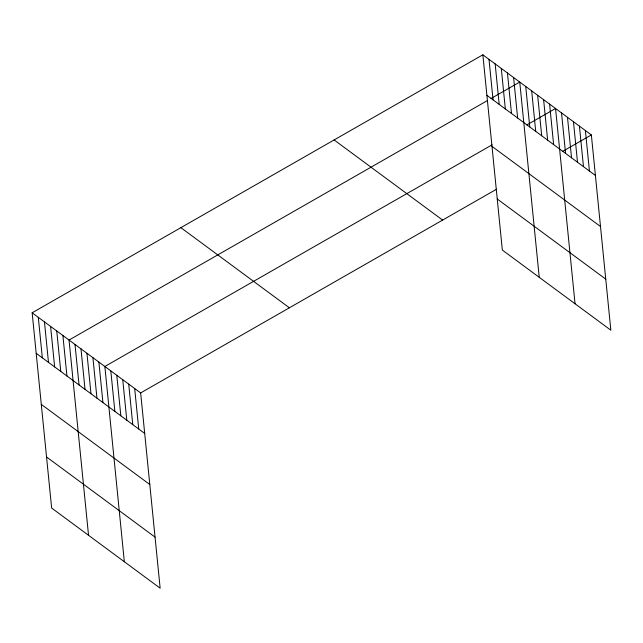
<?xml version="1.0" encoding="UTF-8"?>
<svg xmlns="http://www.w3.org/2000/svg" width="643" height="643" viewBox="0 0 643 643"><rect width="100%" height="100%" fill="white"/><g stroke="black" fill="none" stroke-linecap="round" stroke-linejoin="round"><path stroke-width="0.96" d="M32.15 312.795L140.656 392.929L160.147 588.184L51.641 508.05L32.15 312.795L482.853 54.816L591.359 134.95L610.85 330.205L502.344 250.071L482.853 54.816M487.563 100.477L69.042 340.043L88.533 535.298M491.043 98.483L519.745 82.055L539.236 277.318M492.056 144.844L104.849 366.486L124.34 561.741M526.85 124.935L555.552 108.498L575.043 303.761M140.656 392.929L496.557 189.211M562.657 151.378L591.359 134.95M486.896 95.309L595.402 175.443M491.991 146.379L600.498 226.513M497.248 199L605.754 279.134M334.119 139.949L442.625 220.083M180.884 227.662L289.39 307.796M36.193 353.296L144.699 433.43M41.289 404.367L149.795 484.5M46.545 456.98L155.051 537.114M585.395 130.537L589.438 171.038M579.423 126.132L583.466 166.633M573.46 121.728L577.502 162.221M567.488 117.315L571.531 157.816M561.524 112.911L565.567 153.412M549.588 104.094L553.631 144.595M543.616 99.689L547.659 140.19M537.652 95.277L541.695 135.777M531.681 90.872L535.723 131.373M525.717 86.467L529.76 126.968M513.596 77.514L517.639 118.015M507.448 72.972L511.49 113.473M501.299 68.431L505.342 108.932M495.15 63.89L499.193 104.391M489.001 59.357L493.044 99.85M134.684 388.517L138.727 429.018M128.721 384.112L132.763 424.613M122.749 379.708L126.792 420.209M116.785 375.295L120.828 415.796M110.813 370.89L114.856 411.391M98.877 362.073L102.92 402.574M92.913 357.669L96.956 398.17M86.942 353.264L90.984 393.765M80.978 348.852L85.021 389.353M75.006 344.447L79.049 384.948M62.893 335.501L66.936 376.002M56.745 330.96L60.788 371.461M50.596 326.419L54.639 366.92M44.447 321.878L48.49 362.379M38.299 317.337L42.342 357.838"/></g></svg>
